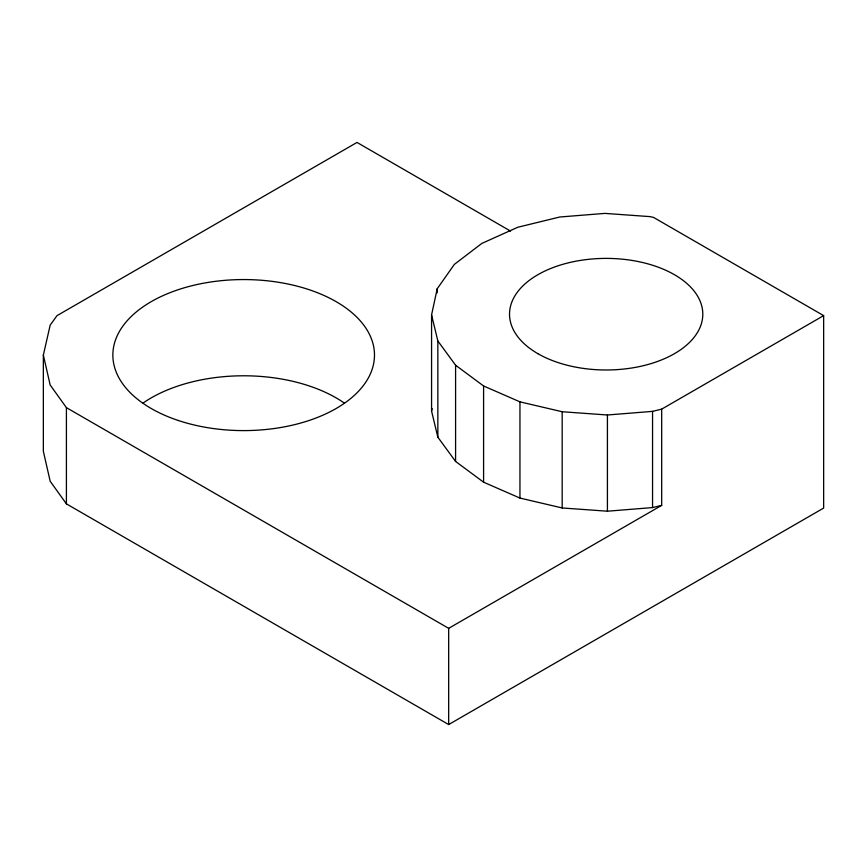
<?xml version="1.0" encoding="UTF-8"?>
<svg xmlns="http://www.w3.org/2000/svg" width="867" height="867" viewBox="0 0 867 867"><rect width="100%" height="100%" fill="white"/><g stroke="black" fill="none" stroke-linecap="round" stroke-linejoin="round"><path stroke-width="1.3" d="M823.65 315.631L661.684 409.137L661.684 505.363L652.558 507.585L607.42 511.205L562.184 507.964L519.951 498.07L483.591 482.193L455.587 461.439L437.846 437.196L431.571 411.131L431.571 314.916L437.196 288.798L454.33 264.413L481.824 243.421L517.783 227.252L559.768 217.01L604.906 213.39L650.142 216.631L653.577 217.433L823.65 315.631L823.65 508.073L448.673 724.563L66.412 503.868L50.178 481.239L43.35 451.306L43.35 355.08L50.178 325.147L56.984 315.664L357.009 142.437L510.565 231.099M431.571 411.131L432.134 408.52M43.35 355.08L50.178 385.013L66.412 407.642L448.673 628.337L661.684 505.363M431.571 314.916L437.846 340.98L455.587 365.213L483.591 385.978L519.951 401.844L562.184 411.738L607.42 414.99L652.558 411.37L661.684 409.137M652.558 411.37L652.558 507.585M607.42 414.99L607.42 511.205M562.184 411.738L562.184 507.964M519.951 401.844L519.951 498.07M483.591 385.978L483.591 482.193M455.587 365.213L455.587 461.439M448.673 628.337L448.673 724.563M437.846 340.98L437.846 437.196M437.196 288.798L437.196 292.808M66.412 407.642L66.412 503.868M143.131 403.003A130.809 75.516 0 0 1 344.242 403.003M178.277 420.484A130.809 75.516 0 0 0 374.49 355.08A130.809 75.516 0 0 0 178.277 289.676A130.809 75.516 0 0 0 178.277 420.484M537.833 353.638A96.627 55.791 0 0 0 699.506 328.626A96.627 55.791 0 0 0 581.15 260.295A96.627 55.791 0 0 0 537.833 353.638"/></g></svg>
